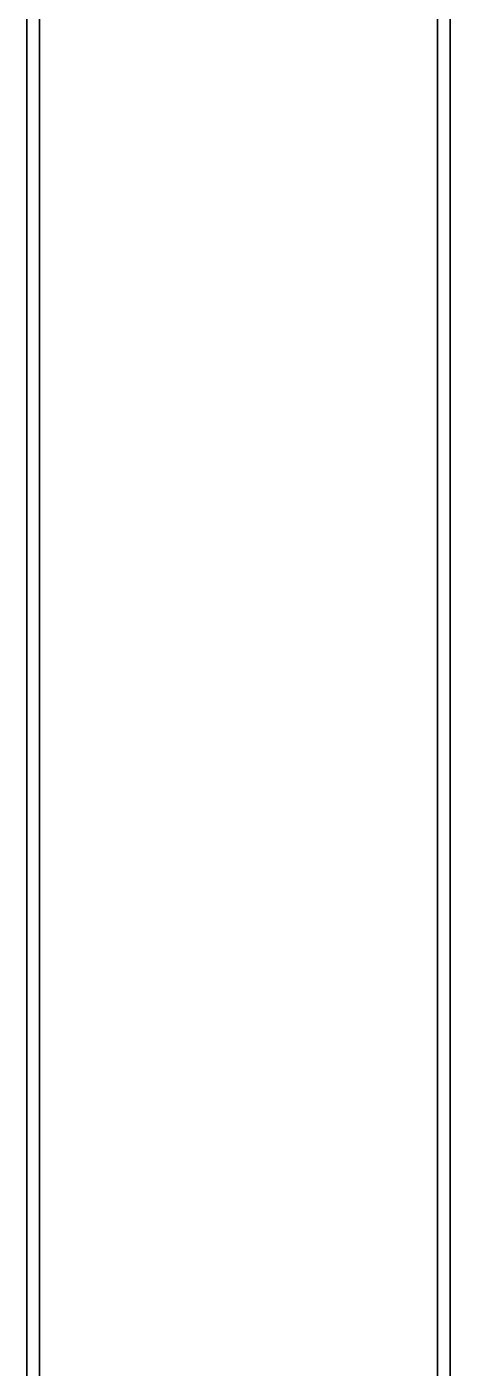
# Model space of a CAD drawing. Header units: millimetres. Extents: x -180 to 3623, y 0 to 2194.
# Drawn here: x 1352.2 to 1402.2, y 1401.3 to 1559.7 of the extents above; entities that cross this region are included whole.
import ezdxf

# ---------------------------------------------------------------- set-up
doc = ezdxf.new("R2010")
doc.units = ezdxf.units.MM

# ---------------------------------------------------------------- blocks, each defined once
blk = doc.blocks.new('Drawing View3')
at = {"color": 7, "linetype": 'Continuous', "lineweight": 35}
for p, q in [((1235, 524.57), (1235, 24.57)), ((1235, 24.57), (1235, 524.57)), ((1236.5, 24.57), (1236.5, 524.57)), ((1236.5, 524.57), (1236.5, 24.57)), ((1283.5, 524.57), (1283.5, 24.57)), ((1283.5, 24.57), (1283.5, 524.57)), ((1285, 24.57), (1285, 524.57)), ((1285, 524.57), (1285, 24.57))]:
    blk.add_line(p, q, dxfattribs=at)

msp = doc.modelspace()

# ---------------------------------------------------------------- block references
at = {"color": 7, "linetype": 'Continuous', "lineweight": 35}
msp.add_blockref('Drawing View3', (117.16, 1260.35), dxfattribs=at)

doc.saveas('drawing.dxf')
